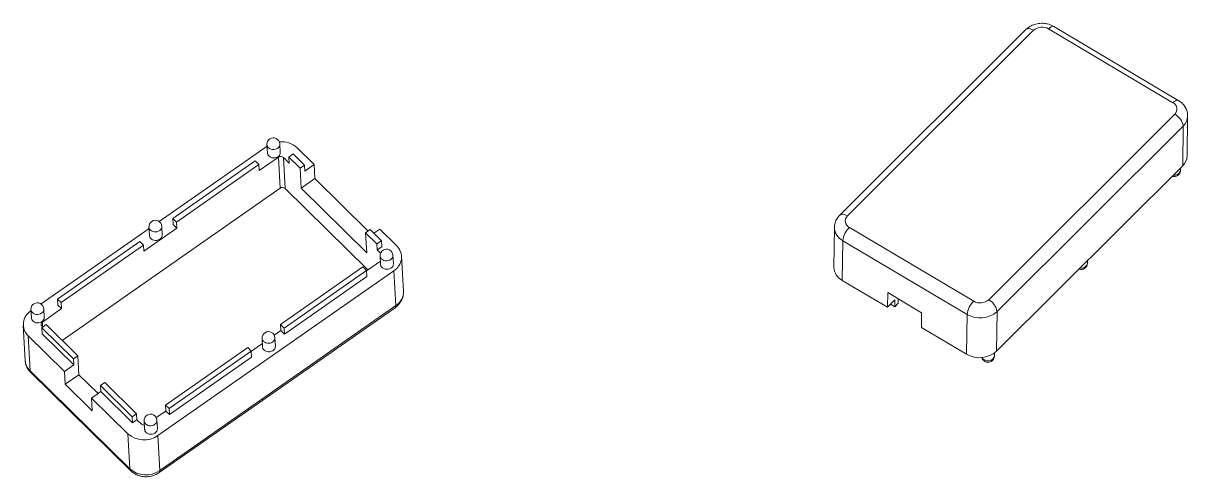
# Model space of a CAD drawing. Header units: inches. Extents: x -1263 to -678, y 346 to 594.
# Drawn here: x -841.1 to -677.5, y 530.5 to 594.2 of the extents above; entities that cross this region are included whole.
import ezdxf

# ---------------------------------------------------------------- set-up
doc = ezdxf.new("R2010")
doc.units = ezdxf.units.IN

msp = doc.modelspace()

# ---------------------------------------------------------------- linework, layer by layer
at = {"color": 7, "linetype": 'Continuous', "lineweight": 15}
for p, q in [((-700.251, 593.287), (-726.407, 567.22)), ((-699.18, 593.186), (-725.335, 567.119)), ((-679.616, 583.02), (-697.077, 593.388)), ((-678.862, 583.349), (-696.324, 593.717)), ((-705.493, 555.337), (-679.338, 581.404)), ((-677.613, 575.538), (-677.541, 581.111)), ((-678.159, 579.736), (-704.315, 553.669)), ((-678.232, 574.163), (-678.159, 579.736)), ((-806.869, 576.932), (-822.037, 566.333)), ((-806.878, 577.13), (-806.813, 575.945)), ((-805.016, 576.043), (-805.081, 577.228)), ((-803.209, 575.82), (-803.826, 575.389)), ((-801.619, 574.256), (-803.209, 575.82)), ((-800.262, 574.326), (-802.647, 576.672)), ((-820.096, 566.749), (-808.532, 574.83)), ((-808.023, 574.329), (-819.587, 566.249)), ((-808.532, 574.83), (-808.023, 574.329)), ((-808.023, 574.329), (-807.977, 573.483)), ((-805.278, 575.368), (-807.977, 573.483)), ((-805.278, 575.368), (-805.041, 571.023)), ((-803.78, 574.543), (-804.575, 575.325)), ((-804.575, 575.325), (-804.338, 570.98)), ((-803.826, 575.389), (-803.78, 574.543)), ((-803.826, 575.389), (-802.235, 573.825)), ((-802.235, 573.825), (-801.619, 574.256)), ((-801.619, 574.256), (-801.573, 573.41)), ((-800.262, 574.326), (-801.573, 573.41)), ((-800.154, 572.351), (-800.262, 574.326)), ((-678.232, 574.163), (-704.387, 548.096)), ((-802.235, 573.825), (-802.082, 571.004)), ((-678.54, 573.512), (-678.535, 573.86)), ((-835.657, 549.63), (-805.041, 571.023)), ((-792.706, 559.541), (-804.338, 570.98)), ((-802.082, 571.004), (-800.154, 572.351)), ((-802.082, 571.004), (-792.857, 561.933)), ((-792.671, 564.992), (-800.154, 572.351)), ((-819.587, 566.249), (-820.096, 566.749)), ((-820.096, 566.749), (-820.05, 565.903)), ((-819.587, 566.249), (-819.541, 565.402)), ((-823.443, 565.351), (-838.613, 554.751)), ((-819.541, 565.402), (-824.167, 562.17)), ((-823.453, 565.548), (-823.389, 564.363)), ((-821.591, 564.461), (-821.656, 565.646)), ((-819.541, 565.402), (-820.05, 565.903)), ((-792.395, 565.186), (-793.011, 564.755)), ((-792.857, 561.933), (-793.011, 564.755)), ((-793.011, 564.755), (-791.421, 563.191)), ((-790.804, 563.622), (-792.395, 565.186)), ((-791.872, 564.672), (-791.038, 565.255)), ((-788.652, 562.909), (-791.038, 565.255)), ((-727.157, 565.49), (-727.229, 559.916)), ((-725.057, 565.503), (-707.596, 555.134)), ((-824.722, 563.517), (-836.286, 555.436)), ((-835.777, 554.936), (-824.213, 563.016)), ((-824.213, 563.016), (-824.722, 563.517)), ((-824.213, 563.016), (-824.167, 562.17)), ((-791.421, 563.191), (-790.804, 563.622)), ((-791.421, 563.191), (-791.375, 562.344)), ((-791.375, 562.344), (-790.758, 562.775)), ((-790.804, 563.622), (-790.758, 562.775)), ((-726.054, 558.059), (-725.982, 563.632)), ((-708.521, 553.264), (-725.982, 563.632)), ((-790.907, 561.884), (-791.375, 562.344)), ((-790.974, 561.491), (-790.91, 560.306)), ((-789.112, 560.404), (-789.177, 561.589)), ((-787.702, 556.547), (-787.97, 561.456)), ((-793.392, 559.941), (-804.956, 551.861)), ((-804.447, 551.36), (-792.883, 559.441)), ((-792.883, 559.441), (-793.392, 559.941)), ((-792.883, 559.441), (-792.836, 558.594)), ((-792.881, 559.419), (-790.935, 560.779)), ((-691.617, 560.479), (-691.613, 560.827)), ((-822.208, 536.252), (-789.057, 559.416)), ((-804.401, 550.514), (-792.836, 558.594)), ((-789.057, 559.416), (-788.789, 554.507)), ((-719.705, 554.289), (-726.054, 558.059)), ((-719.678, 556.339), (-719.705, 554.289)), ((-714.916, 553.511), (-719.678, 556.339)), ((-836.286, 555.436), (-835.777, 554.936)), ((-836.286, 555.436), (-836.24, 554.59)), ((-836.24, 554.59), (-835.731, 554.089)), ((-835.777, 554.936), (-835.731, 554.089)), ((-719.705, 554.289), (-718.67, 555.319)), ((-718.683, 554.358), (-719.279, 554.712)), ((-718.683, 554.358), (-718.67, 555.319)), ((-718.196, 554.843), (-718.683, 554.358)), ((-718.196, 554.843), (-718.188, 555.454)), ((-840.029, 553.965), (-839.964, 552.78)), ((-840.018, 553.769), (-840.02, 553.768)), ((-835.731, 554.089), (-838.429, 552.204)), ((-838.167, 552.878), (-838.232, 554.063)), ((-822.035, 531.051), (-788.884, 554.215)), ((-821.94, 531.342), (-788.789, 554.507)), ((-714.942, 551.461), (-714.916, 553.511)), ((-708.593, 547.691), (-708.521, 553.264)), ((-704.387, 548.096), (-704.315, 553.669)), ((-841.107, 551.728), (-840.839, 546.818)), ((-837.907, 551.843), (-838.524, 551.412)), ((-838.524, 551.412), (-838.477, 550.565)), ((-838.524, 551.412), (-834.071, 547.033)), ((-838.497, 551.622), (-838.383, 551.51)), ((-833.454, 547.464), (-837.907, 551.843)), ((-804.956, 551.861), (-804.447, 551.36)), ((-804.956, 551.861), (-804.91, 551.014)), ((-804.447, 551.36), (-804.401, 550.514)), ((-708.593, 547.691), (-714.942, 551.461)), ((-840.424, 550.275), (-840.156, 545.365)), ((-840.424, 550.275), (-835.335, 545.27)), ((-838.477, 550.565), (-834.024, 546.186)), ((-807.55, 549.908), (-807.485, 548.723)), ((-805.846, 550.36), (-804.91, 551.014)), ((-805.688, 548.821), (-805.752, 550.006)), ((-804.91, 551.014), (-804.401, 550.514)), ((-821.146, 540.548), (-809.582, 548.628)), ((-809.073, 548.128), (-820.637, 540.047)), ((-809.582, 548.628), (-809.073, 548.128)), ((-809.073, 548.128), (-809.027, 547.281)), ((-809.072, 548.106), (-807.511, 549.196)), ((-834.071, 547.033), (-833.454, 547.464)), ((-834.071, 547.033), (-834.024, 546.186)), ((-833.309, 544.811), (-833.454, 547.464)), ((-809.027, 547.281), (-820.591, 539.201)), ((-704.695, 547.445), (-704.69, 547.837)), ((-840.156, 545.365), (-826.161, 531.603)), ((-840.052, 545.104), (-826.057, 531.341)), ((-834.024, 546.186), (-835.335, 545.27)), ((-835.335, 545.27), (-835.237, 543.464)), ((-833.309, 544.811), (-835.237, 543.464)), ((-830.607, 542.154), (-833.309, 544.811)), ((-835.237, 543.464), (-831.42, 539.711)), ((-829.637, 543.71), (-830.254, 543.279)), ((-830.254, 543.279), (-825.801, 538.9)), ((-830.254, 543.279), (-830.208, 542.433)), ((-825.184, 539.331), (-829.637, 543.71)), ((-831.518, 541.517), (-830.208, 542.433)), ((-831.518, 541.517), (-826.429, 536.512)), ((-831.42, 539.711), (-831.518, 541.517)), ((-830.208, 542.433), (-825.755, 538.054)), ((-820.637, 540.047), (-821.146, 540.548)), ((-821.146, 540.548), (-821.1, 539.701)), ((-820.637, 540.047), (-820.591, 539.201)), ((-825.801, 538.9), (-825.184, 539.331)), ((-825.801, 538.9), (-825.755, 538.054)), ((-825.755, 538.054), (-825.138, 538.485)), ((-825.184, 539.331), (-825.138, 538.485)), ((-825.138, 538.485), (-824.502, 537.859)), ((-824.125, 538.326), (-824.061, 537.141)), ((-822.422, 538.778), (-821.1, 539.701)), ((-822.263, 537.239), (-822.328, 538.424)), ((-820.591, 539.201), (-821.1, 539.701)), ((-826.429, 536.512), (-826.161, 531.603)), ((-822.208, 536.252), (-821.94, 531.342))]:
    msp.add_line(p, q, dxfattribs=at)
at = {"color": 8, "linetype": 'Continuous', "lineweight": 15}
msp.add_line((-838.429, 552.204), (-838.392, 551.519), dxfattribs=at)
at = {"color": 8, "linetype": 'Continuous', "lineweight": 15, "flags": 128}
for points in [[(-699.18, 593.186), (-699.412, 593.305), (-699.636, 593.383), (-699.843, 593.417), (-700.025, 593.404), (-700.175, 593.346), (-700.251, 593.287)], [(-697.077, 593.388), (-696.899, 593.547), (-696.729, 593.663), (-696.572, 593.731), (-696.435, 593.75), (-696.324, 593.717), (-696.324, 593.717)], [(-679.616, 583.02), (-679.438, 583.179), (-679.268, 583.295), (-679.111, 583.363), (-678.974, 583.382), (-678.863, 583.349), (-678.862, 583.349)], [(-805.081, 577.228), (-805.087, 577.102), (-805.136, 576.934), (-805.232, 576.779), (-805.367, 576.645), (-805.536, 576.54), (-805.728, 576.47), (-805.934, 576.438), (-806.143, 576.446), (-806.342, 576.493), (-806.522, 576.577), (-806.673, 576.694)], [(-726.407, 567.22), (-726.331, 567.279), (-726.181, 567.337), (-725.999, 567.35), (-725.792, 567.316), (-725.568, 567.238), (-725.335, 567.119)], [(-821.656, 565.646), (-821.662, 565.52), (-821.712, 565.351), (-821.807, 565.196), (-821.943, 565.063), (-822.111, 564.958), (-822.304, 564.888), (-822.51, 564.856), (-822.718, 564.863), (-822.918, 564.911), (-823.098, 564.995), (-823.249, 565.112)], [(-789.177, 561.589), (-789.183, 561.463), (-789.233, 561.295), (-789.328, 561.139), (-789.464, 561.006), (-789.632, 560.901), (-789.825, 560.831), (-790.031, 560.799), (-790.239, 560.806), (-790.439, 560.854), (-790.619, 560.938), (-790.769, 561.055)], [(-838.232, 554.063), (-838.238, 553.938), (-838.287, 553.769), (-838.383, 553.614), (-838.518, 553.481), (-838.687, 553.376), (-838.879, 553.305), (-839.085, 553.273), (-839.294, 553.281), (-839.493, 553.328), (-839.673, 553.413), (-839.824, 553.53)], [(-805.752, 550.006), (-805.758, 549.881), (-805.808, 549.712), (-805.904, 549.557), (-806.039, 549.424), (-806.208, 549.319), (-806.4, 549.248), (-806.606, 549.216), (-806.815, 549.224), (-807.014, 549.271), (-807.194, 549.356), (-807.345, 549.473)], [(-706.142, 546.912), (-705.963, 546.828), (-705.764, 546.779), (-705.555, 546.767), (-705.349, 546.791), (-705.156, 546.852), (-704.987, 546.945), (-704.85, 547.065), (-704.754, 547.207), (-704.703, 547.363), (-704.695, 547.445)], [(-840.156, 545.365), (-840.125, 545.216), (-840.052, 545.104)], [(-822.328, 538.424), (-822.334, 538.298), (-822.384, 538.13), (-822.479, 537.975), (-822.615, 537.841), (-822.783, 537.737), (-822.976, 537.666), (-823.182, 537.634), (-823.39, 537.642), (-823.59, 537.689), (-823.77, 537.774), (-823.92, 537.89)], [(-826.161, 531.603), (-826.13, 531.453), (-826.057, 531.341)]]:
    msp.add_lwpolyline(points, dxfattribs=at)
at = {"color": 7, "linetype": 'Continuous', "lineweight": 15, "flags": 128}
for points in [[(-806.813, 575.945), (-806.809, 575.898), (-806.762, 575.731), (-806.67, 575.578), (-806.537, 575.447), (-806.371, 575.346), (-806.18, 575.279), (-805.974, 575.252), (-805.766, 575.264), (-805.565, 575.315), (-805.383, 575.404), (-805.23, 575.524), (-805.114, 575.669), (-805.041, 575.832), (-805.015, 576.003), (-805.016, 576.043)], [(-823.389, 564.363), (-823.384, 564.316), (-823.338, 564.149), (-823.246, 563.995), (-823.113, 563.865), (-822.946, 563.763), (-822.755, 563.697), (-822.55, 563.669), (-822.341, 563.682), (-822.141, 563.733), (-821.959, 563.821), (-821.806, 563.941), (-821.69, 564.087), (-821.616, 564.249), (-821.591, 564.421), (-821.591, 564.461)], [(-790.91, 560.306), (-790.905, 560.259), (-790.859, 560.092), (-790.767, 559.938), (-790.634, 559.808), (-790.467, 559.706), (-790.276, 559.64), (-790.071, 559.612), (-789.862, 559.625), (-789.661, 559.676), (-789.48, 559.764), (-789.327, 559.884), (-789.21, 560.03), (-789.137, 560.193), (-789.111, 560.364), (-789.112, 560.404)], [(-839.964, 552.78), (-839.96, 552.734), (-839.913, 552.566), (-839.821, 552.413), (-839.688, 552.282), (-839.522, 552.181), (-839.331, 552.115), (-839.125, 552.087), (-838.917, 552.099), (-838.716, 552.151), (-838.534, 552.239), (-838.381, 552.359), (-838.265, 552.504), (-838.192, 552.667), (-838.166, 552.839), (-838.167, 552.878)], [(-807.485, 548.723), (-807.481, 548.677), (-807.434, 548.509), (-807.342, 548.356), (-807.209, 548.225), (-807.043, 548.124), (-806.852, 548.058), (-806.646, 548.03), (-806.438, 548.042), (-806.237, 548.094), (-806.055, 548.182), (-805.902, 548.302), (-805.786, 548.447), (-805.713, 548.61), (-805.687, 548.782), (-805.688, 548.821)], [(-824.061, 537.141), (-824.056, 537.094), (-824.01, 536.927), (-823.918, 536.774), (-823.785, 536.643), (-823.618, 536.542), (-823.427, 536.476), (-823.222, 536.448), (-823.013, 536.46), (-822.812, 536.512), (-822.631, 536.6), (-822.478, 536.72), (-822.361, 536.865), (-822.288, 537.028), (-822.262, 537.2), (-822.263, 537.239)]]:
    msp.add_lwpolyline(points, dxfattribs=at)
at = {"color": 7, "linetype": 'Continuous', "lineweight": 15}
for centre, radius, start, end in [((-697.989, 591.836), 1.8, 59.56311, 131.43219), ((-680.035, 582.116), 0.996, 314.39054, 65.13835), ((-680.421, 579.388), 2.288, 8.73742, 61.73395), ((-805.979, 577.179), 0.9, 3.12179, 183.12179), ((-804.864, 574.261), 3.275, 47.4044, 94.96605), ((-804.954, 574.9), 0.569, 48.21229, 124.72308), ((-679.603, 575.606), 1.991, 313.52958, 358.02037), ((-679.44, 573.524), 0.9, 251.32699, 359.2587), ((-804.717, 570.555), 0.569, 48.21229, 124.72308), ((-822.555, 565.597), 0.9, 3.12179, 183.12179), ((-724.638, 566.407), 0.996, 134.39054, 245.13835), ((-722.84, 563.242), 3.166, 134.44813, 172.92776), ((-790.197, 561.318), 2.218, 300.95125, 45.83926), ((-790.076, 561.54), 0.9, 3.12179, 183.12179), ((-725.069, 559.982), 2.161, 181.74829, 242.88372), ((-692.517, 560.491), 0.9, 251.32699, 359.2587), ((-839.13, 554.014), 0.9, 3.12179, 183.12179), ((-705.379, 552.874), 3.166, 134.44813, 172.92776), ((-706.684, 556.686), 1.8, 239.56311, 311.43219), ((-706.577, 553.321), 2.288, 8.73742, 61.73395), ((-838.879, 551.866), 2.218, 120.95125, 225.83926), ((-706.697, 556.368), 3.6, 239.56311, 311.43219), ((-838.239, 551.887), 0.37, 120.95125, 225.83926), ((-806.651, 549.957), 0.9, 3.12179, 183.12179), ((-706.769, 550.795), 3.6, 239.56311, 311.43219), ((-705.595, 547.457), 0.9, 195.52309, 239.29913), ((-705.595, 547.457), 0.9, 239.29913, 359.2587), ((-823.227, 538.375), 0.9, 3.12179, 183.12179), ((-824.133, 538.26), 0.545, 227.37228, 274.28317), ((-824.153, 539.059), 3.415, 228.21229, 304.72308), ((-823.885, 534.149), 3.415, 228.21229, 304.72308)]:
    msp.add_arc(centre, radius, start, end, dxfattribs=at)
at = {"color": 8, "linetype": 'Continuous', "lineweight": 15}
for centre, radius, start, end in [((-679.532, 581.181), 1.993, 313.53617, 357.72087), ((-806.219, 577.174), 0.66, 183.78815, 226.55173), ((-679.368, 573.658), 0.841, 256.84593, 350.00399), ((-822.794, 565.591), 0.66, 183.78815, 226.55173), ((-724.998, 565.554), 2.159, 181.45905, 242.89763), ((-790.315, 561.534), 0.66, 183.78815, 226.55173), ((-692.445, 560.625), 0.841, 256.84593, 350.00399), ((-790.047, 556.487), 2.346, 302.42757, 1.46821), ((-839.37, 554.009), 0.66, 183.78815, 226.55173), ((-789.088, 554.443), 0.305, 311.82911, 12.01778), ((-806.891, 549.952), 0.66, 183.78815, 226.55173), ((-838.629, 546.97), 2.216, 183.93235, 226.40753), ((-705.785, 547.55), 0.732, 206.99171, 240.76257), ((-823.466, 538.37), 0.66, 183.78815, 226.55173), ((-822.239, 531.279), 0.306, 311.85066, 12.01462)]:
    msp.add_arc(centre, radius, start, end, dxfattribs=at)
at = {"color": 7, "linetype": 'Continuous', "lineweight": 15}
for points, knots in [([(-696.324, 593.717), (-696.394, 593.757), (-696.568, 593.854), (-696.863, 593.977), (-697.208, 594.081), (-697.567, 594.147), (-697.933, 594.175), (-698.303, 594.164), (-698.67, 594.113), (-699.03, 594.022), (-699.376, 593.891), (-699.702, 593.722), (-699.998, 593.522), (-700.169, 593.364), (-700.251, 593.287)], [0, 0, 0, 0, 0.0579337, 0.1419656, 0.2264735, 0.3116313, 0.397304, 0.483426, 0.5699775, 0.6569358, 0.7442161, 0.8316241, 0.9188429, 1, 1, 1, 1]), ([(-677.542, 581.098), (-677.542, 581.105), (-677.532, 581.219), (-677.555, 581.44), (-677.613, 581.756), (-677.716, 582.061), (-677.857, 582.351), (-678.036, 582.622), (-678.249, 582.873), (-678.495, 583.1), (-678.705, 583.254), (-678.833, 583.331), (-678.862, 583.349)], [0, 0, 0, 0, 0.0072081, 0.1260682, 0.2441212, 0.3618269, 0.4797275, 0.5983412, 0.7181223, 0.8394127, 0.9623938, 1, 1, 1, 1]), ([(-726.407, 567.22), (-726.466, 567.158), (-726.605, 567.012), (-726.789, 566.754), (-726.951, 566.452), (-727.067, 566.135), (-727.14, 565.817), (-727.15, 565.605), (-727.155, 565.502)], [0, 0, 0, 0, 0.1329449, 0.3133882, 0.4918358, 0.6672714, 0.8399147, 1, 1, 1, 1]), ([(-788.884, 554.215), (-788.816, 554.265), (-788.651, 554.387), (-788.417, 554.611), (-788.19, 554.886), (-788.002, 555.185), (-787.858, 555.502), (-787.757, 555.83), (-787.705, 556.165), (-787.689, 556.41), (-787.704, 556.541), (-787.706, 556.56)], [0, 0, 0, 0, 0.0908431, 0.2209191, 0.3505326, 0.4789119, 0.6058571, 0.7313146, 0.8553688, 0.9782192, 1, 1, 1, 1]), ([(-840.835, 546.805), (-840.828, 546.714), (-840.813, 546.513), (-840.737, 546.21), (-840.62, 545.9), (-840.463, 545.607), (-840.275, 545.338), (-840.125, 545.181), (-840.052, 545.104)], [0, 0, 0, 0, 0.1429201, 0.3160439, 0.4887288, 0.6615292, 0.8349736, 1, 1, 1, 1]), ([(-826.057, 531.341), (-825.994, 531.283), (-825.847, 531.146), (-825.589, 530.962), (-825.284, 530.791), (-824.956, 530.655), (-824.611, 530.556), (-824.254, 530.495), (-823.888, 530.474), (-823.521, 530.493), (-823.156, 530.553), (-822.8, 530.654), (-822.459, 530.795), (-822.207, 530.934), (-822.07, 531.027), (-822.035, 531.051)], [0, 0, 0, 0, 0.0600077, 0.1400874, 0.2206808, 0.3020366, 0.3840806, 0.4667175, 0.5498524, 0.6334066, 0.7173175, 0.8015048, 0.8858815, 0.9703152, 1, 1, 1, 1])]:
    msp.add_open_spline(points, degree=3, knots=knots, dxfattribs=at)

doc.saveas('drawing.dxf')
